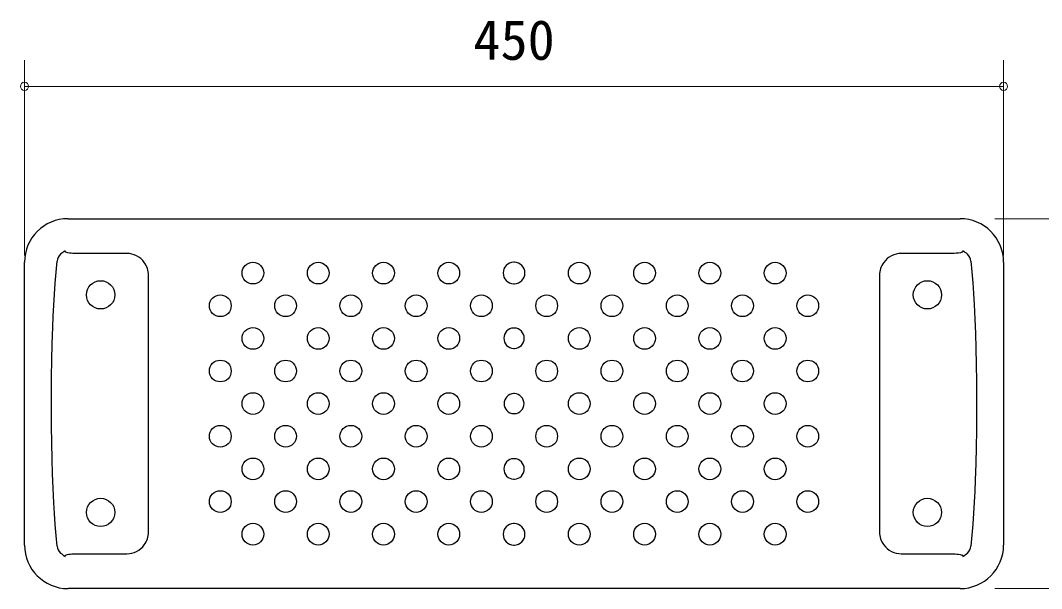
# Model space of a CAD drawing. Units: millimetres on the paper, enlarged 40 times, with parts at other scales. Extents: x 600 to 16200, y 600 to 11280.
# Drawn here: x 8135 to 10012, y 7221 to 8265 of the extents above; entities that cross this region are included whole.
import ezdxf
from ezdxf.enums import TextEntityAlignment as Align

# ---------------------------------------------------------------- set-up
doc = ezdxf.new("R2010")
doc.units = ezdxf.units.MM
doc.header["$LTSCALE"] = 40
doc.layers.add('D-STR-DIM\u3000寸法線、寸法値', color=7, linetype='Continuous', lineweight=13)
doc.layers.add('D-STR\u3000構造物外形線', color=1, linetype='Continuous', lineweight=25)
doc.styles.add('ＭＳ ゴシック', font='')
doc.styles.get('ＭＳ ゴシック').set_extended_font_data('MS Gothic')

msp = doc.modelspace()

# ---------------------------------------------------------------- linework, layer by layer
at = {"layer": 'D-STR-DIM\u3000寸法線、寸法値'}
for p, q in [((8142.05, 7833.24), (8142.05, 8191.91)), ((9942.05, 7833.24), (9942.05, 8191.91)), ((8142.05, 8143.91), (9942.05, 8143.91)), ((9926.05, 7900.66), (10367.46, 7900.66)), ((9926.05, 7220.66), (10367.46, 7220.66))]:
    msp.add_line(p, q, dxfattribs=at)
at = {"layer": 'D-STR-DIM\u3000寸法線、寸法値', "lineweight": 0}
for centre, start, end in [((8142.05, 8143.91), 0, 180), ((9942.05, 8143.91), 0, 180), ((8142.05, 8143.91), 180, 0), ((9942.05, 8143.91), 180, 0)]:
    msp.add_arc(centre, 7.5, start, end, dxfattribs=at)
at = {"layer": 'D-STR\u3000構造物外形線'}
for p, q in [((8222.05, 7900.66), (8402.45, 7900.66)), ((8402.45, 7900.66), (9042.05, 7900.66)), ((9042.05, 7900.66), (9681.64, 7900.66)), ((9681.64, 7900.66), (9862.05, 7900.66)), ((8216.06, 7840.68), (8216.11, 7840.92)), ((8216.09, 7840.44), (8216.06, 7840.68)), ((8216.29, 7840.1), (8216.09, 7840.44)), ((8216.11, 7840.92), (8216.27, 7841.21)), ((8216.27, 7841.21), (8216.72, 7841.62)), ((8216.56, 7839.83), (8216.29, 7840.1)), ((8217.37, 7839.33), (8216.56, 7839.83)), ((8216.72, 7841.62), (8216.87, 7841.71)), ((8218.24, 7838.96), (8217.37, 7839.33)), ((8220.04, 7838.41), (8218.24, 7838.96)), ((8221.88, 7838), (8220.04, 7838.41)), ((8224.93, 7837.5), (8221.88, 7838)), ((8228.01, 7837.15), (8224.93, 7837.5)), ((8231.09, 7836.91), (8228.01, 7837.15)), ((8235.09, 7836.72), (8231.09, 7836.91)), ((8239.09, 7836.66), (8235.09, 7836.72)), ((8330.05, 7836.66), (8239.09, 7836.66)), ((9845, 7836.66), (9754.05, 7836.66)), ((9846.98, 7836.68), (9845, 7836.66)), ((9851, 7836.78), (9846.98, 7836.68)), ((9855.01, 7837.02), (9851, 7836.78)), ((9858.99, 7837.46), (9855.01, 7837.02)), ((9862.94, 7838.15), (9858.99, 7837.46)), ((9864.25, 7838.46), (9862.94, 7838.15)), ((9865.55, 7838.84), (9864.25, 7838.46)), ((9866.78, 7839.36), (9865.55, 7838.84)), ((9867.26, 7839.63), (9866.78, 7839.36)), ((9867.22, 7841.71), (9867.72, 7841.32)), ((9867.68, 7839.96), (9867.26, 7839.63)), ((9867.93, 7840.29), (9867.68, 7839.96)), ((9867.72, 7841.32), (9867.93, 7841.04)), ((9867.93, 7841.04), (9868.02, 7840.79)), ((9868.02, 7840.51), (9867.93, 7840.29)), ((9868.02, 7840.79), (9868.02, 7840.51)), ((8142.05, 7300.66), (8142.05, 7820.66)), ((8200.21, 7802.5), (8202.15, 7822.72)), ((9881.94, 7822.72), (9883.84, 7802.81)), ((9942.05, 7820.66), (9942.05, 7300.66)), ((8198.57, 7782.24), (8200.21, 7802.5)), ((8370.05, 7324.66), (8370.05, 7796.66)), ((9714.05, 7796.66), (9714.05, 7324.66)), ((9883.84, 7802.81), (9885.45, 7782.86)), ((8197.19, 7761.97), (8198.57, 7782.24)), ((9041.31, 7780.87), (9042.79, 7780.87)), ((9885.45, 7782.86), (9886.8, 7762.9)), ((8196.02, 7741.67), (8197.19, 7761.97)), ((9886.8, 7762.9), (9887.97, 7742.92)), ((8195.04, 7721.37), (8196.02, 7741.67)), ((9887.97, 7742.92), (9889.27, 7716.23)), ((8194.2, 7701.07), (8195.04, 7721.37)), ((9889.27, 7716.23), (9890.31, 7689.53)), ((8193.18, 7670.78), (8194.2, 7701.07)), ((9042.79, 7699.68), (9041.31, 7699.68)), ((9890.31, 7689.53), (9891.13, 7662.82)), ((8192.44, 7640.48), (8193.18, 7670.78)), ((9041.31, 7661.92), (9042.79, 7661.92)), ((9891.13, 7662.82), (9891.81, 7632.5)), ((8191.94, 7610.14), (8192.44, 7640.48)), ((9891.81, 7632.5), (9892.24, 7602.18)), ((8191.69, 7579.8), (8191.94, 7610.14)), ((9892.24, 7602.18), (9892.44, 7571.85)), ((8191.65, 7549.47), (8191.69, 7579.8)), ((9042.79, 7579.09), (9041.31, 7579.09)), ((9892.44, 7571.85), (9892.41, 7541.53)), ((8191.85, 7519.14), (8191.65, 7549.47)), ((9041.31, 7542.23), (9042.79, 7542.23)), ((9892.41, 7541.53), (9892.15, 7511.18)), ((8192.28, 7488.82), (8191.85, 7519.14)), ((9892.15, 7511.18), (9891.65, 7480.84)), ((8192.96, 7458.5), (8192.28, 7488.82)), ((9891.65, 7480.84), (9890.91, 7450.55)), ((8193.78, 7431.79), (8192.96, 7458.5)), ((9042.79, 7459.41), (9041.31, 7459.41)), ((9890.91, 7450.55), (9889.89, 7420.26)), ((8194.82, 7405.09), (8193.78, 7431.79)), ((9041.31, 7421.65), (9042.79, 7421.65)), ((9889.89, 7420.26), (9889.05, 7399.95)), ((8196.13, 7378.4), (8194.82, 7405.09)), ((9889.05, 7399.95), (9888.07, 7379.65)), ((8197.29, 7358.43), (8196.13, 7378.4)), ((9888.07, 7379.65), (9886.9, 7359.36)), ((9886.9, 7359.36), (9885.52, 7339.08)), ((8198.65, 7338.46), (8197.29, 7358.43)), ((8200.25, 7318.52), (8198.65, 7338.46)), ((9042.79, 7340.45), (9041.31, 7340.45)), ((9885.52, 7339.08), (9883.88, 7318.83)), ((8202.15, 7298.6), (8200.25, 7318.52)), ((9883.88, 7318.83), (9881.94, 7298.6)), ((8226.41, 7284), (8229.05, 7284.26)), ((8229.05, 7284.26), (8233.08, 7284.52)), ((8233.08, 7284.52), (8237.11, 7284.65)), ((8237.11, 7284.65), (8239.09, 7284.66)), ((8239.09, 7284.66), (8330.05, 7284.66)), ((9041.31, 7300.43), (9042.79, 7300.43)), ((9754.05, 7284.66), (9845, 7284.66)), ((9845, 7284.66), (9849, 7284.6)), ((9849, 7284.6), (9853, 7284.41)), ((9853, 7284.41), (9856.08, 7284.17)), ((8216.07, 7280.81), (8216.16, 7281.03)), ((8216.07, 7280.54), (8216.07, 7280.81)), ((8216.16, 7280.28), (8216.07, 7280.54)), ((8216.16, 7281.03), (8216.41, 7281.36)), ((8216.37, 7280), (8216.16, 7280.28)), ((8216.87, 7279.61), (8216.37, 7280)), ((8216.41, 7281.36), (8216.83, 7281.69)), ((8216.83, 7281.69), (8217.31, 7281.96)), ((8217.31, 7281.96), (8218.23, 7282.36)), ((8218.23, 7282.36), (8219.18, 7282.67)), ((8219.18, 7282.67), (8221.15, 7283.17)), ((8221.15, 7283.17), (8223.77, 7283.65)), ((8223.77, 7283.65), (8226.41, 7284)), ((9856.08, 7284.17), (9859.16, 7283.82)), ((9859.16, 7283.82), (9862.21, 7283.32)), ((9862.21, 7283.32), (9864.05, 7282.91)), ((9864.05, 7282.91), (9865.85, 7282.36)), ((9865.85, 7282.36), (9866.73, 7282)), ((9866.73, 7282), (9867.53, 7281.49)), ((9867.37, 7279.71), (9867.22, 7279.61)), ((9867.82, 7280.12), (9867.37, 7279.71)), ((9867.53, 7281.49), (9867.8, 7281.22)), ((9867.8, 7281.22), (9868, 7280.88)), ((9867.99, 7280.41), (9867.82, 7280.12)), ((9868.03, 7280.64), (9867.99, 7280.41)), ((9868, 7280.88), (9868.03, 7280.64)), ((8402.45, 7220.66), (8222.05, 7220.66)), ((9042.05, 7220.66), (8402.45, 7220.66)), ((9681.64, 7220.66), (9042.05, 7220.66)), ((9862.05, 7220.66), (9681.64, 7220.66))]:
    msp.add_line(p, q, dxfattribs=at)
for centre, radius in [((8562.05, 7800.66), 20), ((8682.05, 7800.66), 20), ((8802.05, 7800.66), 20), ((8922.05, 7800.66), 20), ((9162.05, 7800.66), 20), ((9282.05, 7800.66), 20), ((9402.05, 7800.66), 20), ((9522.05, 7800.66), 20), ((8282.05, 7760.66), 26), ((9802.05, 7760.66), 26), ((8502.05, 7740.66), 20), ((8622.05, 7740.66), 20), ((8742.05, 7740.66), 20), ((8862.05, 7740.66), 20), ((8982.05, 7740.66), 20), ((9102.05, 7740.66), 20), ((9222.05, 7740.66), 20), ((9342.05, 7740.66), 20), ((9462.05, 7740.66), 20), ((9582.05, 7740.66), 20), ((8562.05, 7680.66), 20), ((8682.05, 7680.66), 20), ((8802.05, 7680.66), 20), ((8922.05, 7680.66), 20), ((9162.05, 7680.66), 20), ((9282.05, 7680.66), 20), ((9402.05, 7680.66), 20), ((9522.05, 7680.66), 20), ((8502.05, 7620.66), 20), ((8622.05, 7620.66), 20), ((8742.05, 7620.66), 20), ((8862.05, 7620.66), 20), ((8982.05, 7620.66), 20), ((9102.05, 7620.66), 20), ((9222.05, 7620.66), 20), ((9342.05, 7620.66), 20), ((9462.05, 7620.66), 20), ((9582.05, 7620.66), 20), ((8562.05, 7560.66), 20), ((8682.05, 7560.66), 20), ((8802.05, 7560.66), 20), ((8922.05, 7560.66), 20), ((9162.05, 7560.66), 20), ((9282.05, 7560.66), 20), ((9402.05, 7560.66), 20), ((9522.05, 7560.66), 20), ((8502.05, 7500.66), 20), ((8622.05, 7500.66), 20), ((8742.05, 7500.66), 20), ((8862.05, 7500.66), 20), ((8982.05, 7500.66), 20), ((9102.05, 7500.66), 20), ((9222.05, 7500.66), 20), ((9342.05, 7500.66), 20), ((9462.05, 7500.66), 20), ((9582.05, 7500.66), 20), ((8562.05, 7440.66), 20), ((8682.05, 7440.66), 20), ((8802.05, 7440.66), 20), ((8922.05, 7440.66), 20), ((9162.05, 7440.66), 20), ((9282.05, 7440.66), 20), ((9402.05, 7440.66), 20), ((9522.05, 7440.66), 20), ((8502.05, 7380.66), 20), ((8622.05, 7380.66), 20), ((8742.05, 7380.66), 20), ((8862.05, 7380.66), 20), ((8982.05, 7380.66), 20), ((9102.05, 7380.66), 20), ((9222.05, 7380.66), 20), ((9342.05, 7380.66), 20), ((9462.05, 7380.66), 20), ((9582.05, 7380.66), 20), ((8282.05, 7360.66), 26), ((9802.05, 7360.66), 26), ((8562.05, 7320.66), 20), ((8682.05, 7320.66), 20), ((8802.05, 7320.66), 20), ((8922.05, 7320.66), 20), ((9162.05, 7320.66), 20), ((9282.05, 7320.66), 20), ((9402.05, 7320.66), 20), ((9522.05, 7320.66), 20)]:
    msp.add_circle(centre, radius, dxfattribs=at)
for centre, radius, start, end in [((8222.05, 7820.66), 80, 90, 180), ((9862.05, 7820.66), 80, 0, 90), ((8222.05, 7820.66), 20, 133.05742, 174.08083), ((8247.05, 7793.12), 57.2, 121.8446, 132.52577), ((8330.05, 7796.66), 40, 36.20983, 90), ((9754.05, 7796.66), 40, 90, 143.79017), ((9837.03, 7793.11), 57.21, 47.47549, 58.15413), ((9862.05, 7820.66), 20, 5.91917, 46.94258), ((8330.05, 7796.66), 40, 0, 36.20983), ((9042.13, 7800.88), 20.03, 92.37143, 267.62883), ((9042.05, 7802.83), 18.07, 87.65233, 92.34767), ((9041.96, 7800.88), 20.03, 272.37124, 87.62851), ((9754.05, 7796.66), 40, 143.79017, 180), ((9042.16, 7680.8), 18.9, 92.58857, 267.41163), ((9041.93, 7680.8), 18.9, 272.58865, 87.41115), ((9042.17, 7560.66), 18.45, 92.67656, 267.32344), ((9041.92, 7560.66), 18.45, 272.67651, 87.32349), ((9042.16, 7440.53), 18.9, 92.59126, 267.40854), ((9041.93, 7440.53), 18.9, 272.58857, 87.41163), ((8330.05, 7324.66), 40, 323.79017, 0), ((9042.13, 7320.44), 20.03, 92.37172, 267.62788), ((9041.96, 7320.44), 20.03, 272.37183, 87.62857), ((9754.05, 7324.66), 40, 180, 216.20983), ((8222.05, 7300.66), 80, 180, 270), ((8222.05, 7300.66), 20, 185.91917, 226.94258), ((8247.06, 7328.21), 57.21, 227.47549, 238.15413), ((8330.05, 7324.66), 40, 270, 323.79017), ((9754.05, 7324.66), 40, 216.20983, 270), ((9862.05, 7300.66), 80, 270, 0), ((9837.04, 7328.2), 57.2, 301.8446, 312.52577), ((9862.05, 7300.66), 20, 313.05742, 354.08083)]:
    msp.add_arc(centre, radius, start, end, dxfattribs=at)

# ---------------------------------------------------------------- texts
at = {"layer": 'D-STR-DIM\u3000寸法線、寸法値', "style": 'ＭＳ ゴシック'}
msp.add_text('450', height=73.31, dxfattribs=at).set_placement((9042.05, 8229.42), align=Align.MIDDLE_CENTER)

doc.saveas('drawing.dxf')
